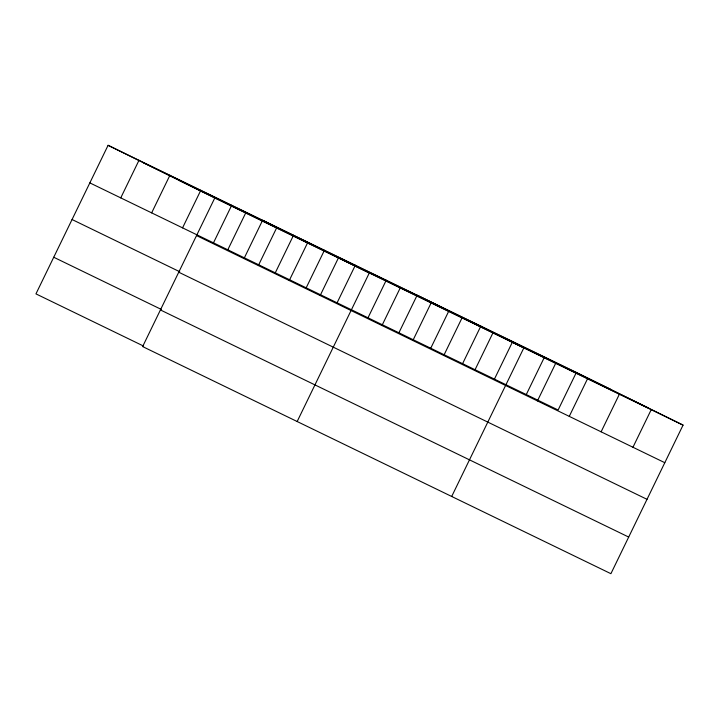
<?xml version="1.0" encoding="UTF-8"?>
<svg xmlns="http://www.w3.org/2000/svg" width="719" height="719" viewBox="0 0 719 719"><rect width="100%" height="100%" fill="white"/><g stroke="black" fill="none" stroke-linecap="round" stroke-linejoin="round"><path stroke-width="1.08" d="M108.093 145.31L214.774 198.004L142.632 346.576L610.907 573.69L683.05 425.118L576.368 372.424L108.093 145.31L35.95 293.882L143.62 346.1M120.747 197.878L139.001 160.292M151.655 212.869L169.909 175.283M182.563 227.86L200.808 190.274M213.471 242.851L231.716 205.266M227.429 250.572L245.682 212.995M244.37 257.842L262.624 220.257L369.305 272.95L297.163 421.523M258.337 265.563L276.59 227.977M275.278 272.825L293.532 235.248M289.245 280.554L307.498 242.968M306.186 287.816L324.44 250.239M320.153 295.545L338.397 257.959M337.094 302.807L355.339 265.221M368.002 317.798L386.247 280.212M381.96 325.527L400.213 287.942M398.901 332.789L417.155 295.203L523.836 347.897L451.694 496.469M412.868 340.518L431.121 302.933M430.744 348.23L448.998 310.653M443.776 355.501L462.02 317.924M462.587 363.679L480.84 326.093M474.684 370.492L492.928 332.915M494.429 379.12L512.683 341.534M526.272 394.569L544.526 356.983M537.426 400.932L555.679 363.347M576.368 372.424L558.115 410.01L89.839 182.887M569.268 416.373L587.522 378.787M601.111 431.813L619.365 394.237M632.954 447.263L651.207 409.677M143.297 162.692L611.572 389.815M179.57 180.613L647.846 407.736M214.774 198.004L683.05 425.118M196.53 235.58L664.796 462.703M72.062 219.52L179.732 271.737M178.743 272.213L647.019 499.328M53.736 257.249L161.407 309.476M160.418 309.943L628.694 537.066"/></g></svg>
